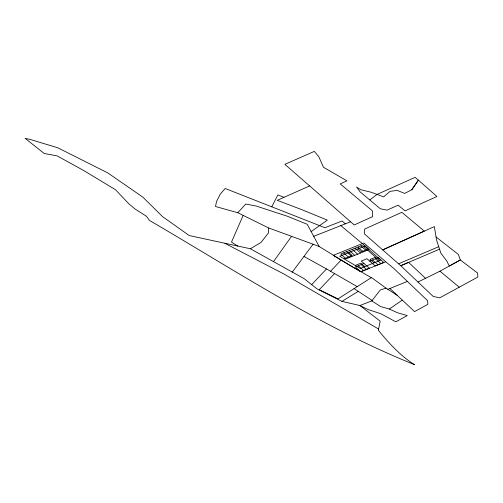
<?xml version="1.0" encoding="UTF-8"?>
<svg xmlns="http://www.w3.org/2000/svg" width="503" height="503" viewBox="0 0 503 503"><rect width="100%" height="100%" fill="white"/><g stroke="black" fill="none" stroke-linecap="round" stroke-linejoin="round"><path stroke-width="0.75" d="M350.578 221.766L345.328 223.841L342.109 220.955L324.957 227.727L225.174 188.493L220.327 194.02L216.529 201.47L215.523 206.5L237.781 212.731L268.715 227.991L268.432 233.002L261.026 242.402L250.393 248.771L189.254 235.561L162.582 216.648L142.94 197.22L107.787 172.9L57.751 147.775L29.69 139.306L25.15 138.35L44.226 153.516L57.116 155.867L83.844 170.605L115.533 189.75L128.554 203.545L134.779 208.827L146.536 216.328L149.46 220.415C236.316 271.104 320.807 326.944 414.478 364.65C400.287 355.665 388.869 343.184 378.344 330.245L380.174 321.191L359.934 305.51L341.946 301.404L317.041 288.892L304.196 278.693L250.393 248.771M243.175 215.391L231.493 242.094L237.774 246.08M271.79 206.815L277.845 194.925L283.969 197.333M411.825 189.725L418.402 180.112L436.944 196.491L405.009 210.889L398.15 205.155L387.071 210.147L380.306 208.764L360.01 191.788L356.583 186.953L360.557 189.681L371.145 192.234L383.676 196.899L389.982 191.404L397.144 190.379L404.695 193.416L411.825 189.725L418.402 180.112L415.113 177.364L377.036 194.428L369.743 199.924M273.45 261.705L291.539 236.322L319.179 246.47L349.459 265.194L372.698 278.417L386.002 288.137L397.207 295.311M292.18 272.217L313.08 244.232M237.787 212.731L245.766 204.036L256.165 206.035L287.578 216.309L307.232 224.313L319.179 246.47M311.684 284.641L326.516 268.942L357.092 286.565M330.553 271.268L341.084 260.12M334.57 273.588L319.267 289.697L338.01 298.864L371.189 277.744M311.087 231.644L327.327 220.125L301.63 209.588L277.228 200.326L309.666 185.921L354.219 224.954L372.604 216.661L372.346 210.801L340.185 183.897L346.938 180.854L323.454 167.248L318.827 156.741L314.35 151.384L284.855 164.355L309.666 185.921M389.309 309.031L397.584 312.797L407.26 315.576L395.823 321.819L380.796 313.715L367.894 309.483L359.934 305.51L371.811 300.901L380.507 306.503L389.309 309.031L402.306 300.109M341.946 301.404L358.255 291.344M417.98 282.032L439.955 271.18L460.333 259.969L477.624 273.066L477.85 277.027L439.76 297.826L433.202 296.449L400.753 265.716L364.436 233.908L364.568 229.11L401.847 212.316L424.325 231.122L382.682 249.89L434.366 226.595L436.51 239.805L440.823 253.066L446.834 261.107L449.311 266.037L460.333 259.969L458.315 254.43L436.107 237.001M398.571 263.811L438.748 246.69M439.559 249.186L400.753 265.716L408.612 262.371L425.507 278.316M344.058 258.825L352.201 255.53L348.837 252.556M366.97 249.545L361.38 251.808L358.017 248.834M355.237 265.471L360.865 263.188L364.763 266.64M375.578 257.228L370.045 259.473L373.949 262.918M363.965 263.453L355.357 266.942L360.777 271.733L385.77 261.78L393.943 268.577L427.5 300.593L427.934 304.284L414.535 311.609L389.944 288.483M369.705 261.132L378.313 257.643L383.732 262.434L375.125 265.917L367.008 258.743L361.273 261.07L369.384 268.244L360.777 271.733L333.25 255.373L363.851 242.974L385.77 261.78M387.857 289.332L407.373 281.41M313.621 236.36L345.328 223.841M386.002 288.137L380.281 289.948L371.811 300.901L372.163 300.448L353.955 288.527M268.715 227.991L291.539 236.322M224.91 243.339L283.774 273.934L378.589 329.037M303.963 256.436L326.516 268.942M439.955 271.18L459.239 287.188M340.845 225.608L362.317 243.603M360.833 245.885L366.247 250.676M375.445 258.806L380.859 263.597M357.96 247.048L363.38 251.84M372.572 259.969L377.992 264.754M355.093 248.212L360.513 252.996M352.226 249.375L357.639 254.16M349.352 250.538L354.772 255.323M346.485 251.695L351.899 256.486M361.097 264.616L366.517 269.407M343.618 252.858L349.032 257.649M358.23 265.779L363.644 270.57M363.625 246.558L379.451 260.686M363.7 244.722L340.745 254.021L346.165 258.812L369.12 249.513L363.7 244.722M364.895 246.049L339.72 256.247L360.274 268.457L380.828 260.133L364.895 246.049"/></g></svg>
